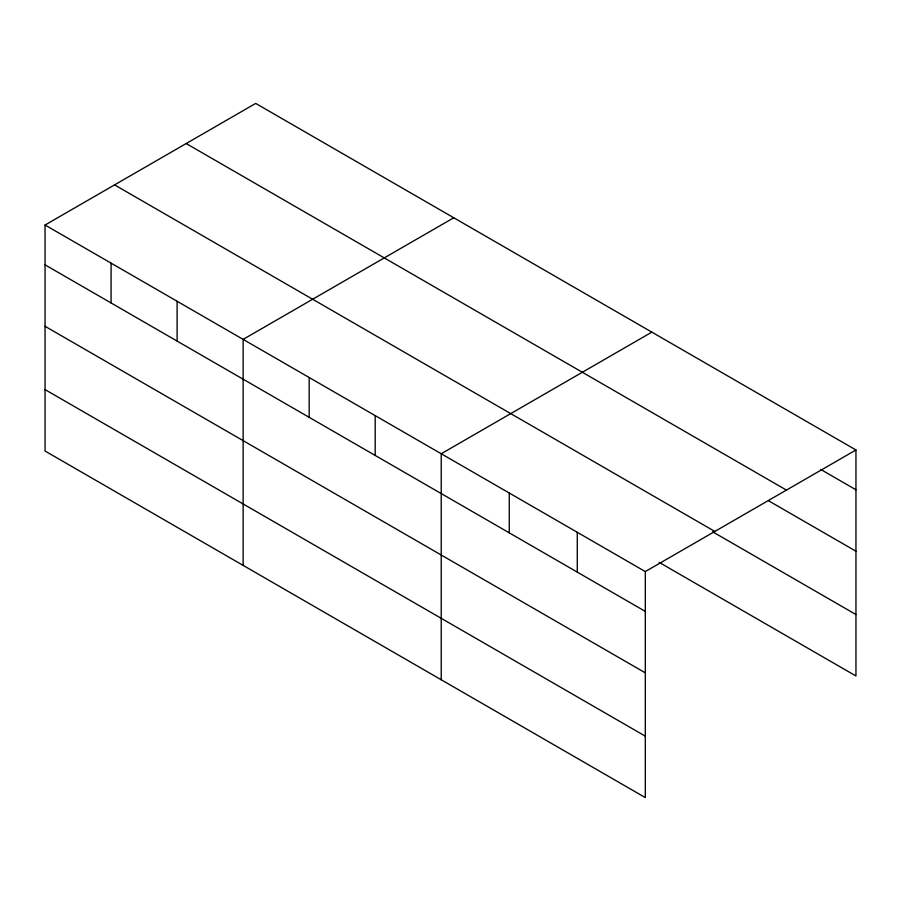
<?xml version="1.0" encoding="UTF-8"?>
<svg xmlns="http://www.w3.org/2000/svg" width="901" height="901" viewBox="0 0 901 901"><rect width="100%" height="100%" fill="white"/><g stroke="black" fill="none" stroke-linecap="round" stroke-linejoin="round"><path stroke-width="1.35" d="M45.05 225.025L645.307 571.572L645.307 797.588L45.05 451.029L45.05 225.025L255.693 103.412L855.95 449.971L855.95 675.975L659.149 562.359M453.777 217.772L243.135 339.384L243.135 565.4M651.862 332.131L441.22 453.744L441.22 679.759M645.307 571.572L855.95 449.971M820.721 469.444L855.95 489.784M186.18 143.541L786.438 490.099M768.485 500.731L855.95 551.221M114.562 184.885L714.82 531.444M712.601 531.77L855.95 614.538M45.05 264.838L645.307 611.396M45.05 326.286L645.307 672.833M45.05 389.592L645.307 736.151M577.282 532.3L577.282 572.112M509.256 493.027L509.256 532.84M375.188 415.631L375.188 455.444M309.167 377.508L309.167 417.321M177.103 301.261L177.103 341.074M111.082 263.137L111.082 302.961"/></g></svg>
